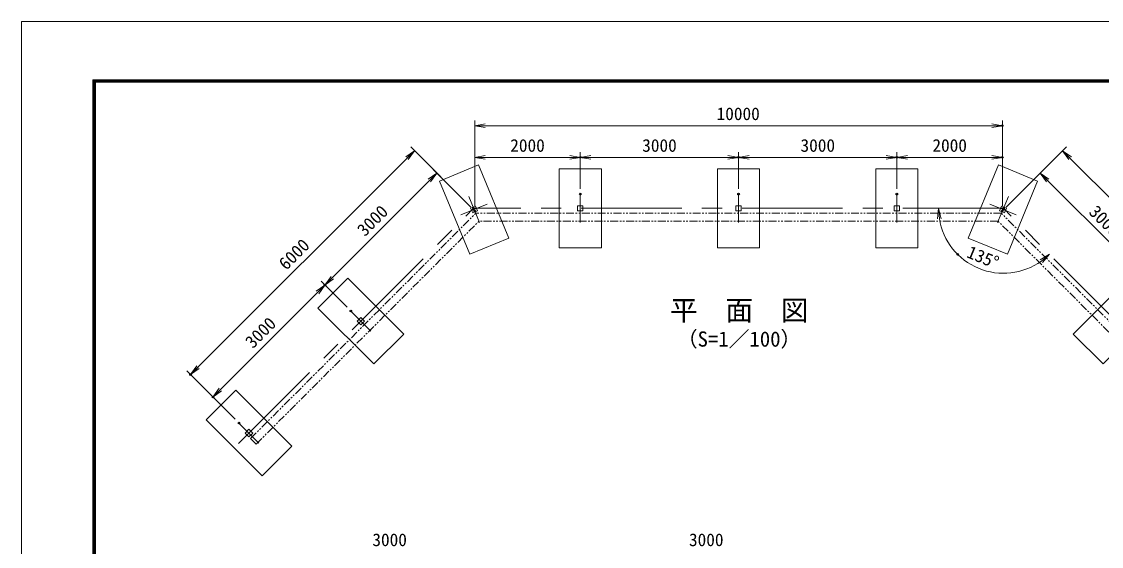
# Model space of a CAD drawing. Units: millimetres at full size, with parts at other scales. Extents: x -10500 to 10500, y -7425 to 7425.
# Drawn here: x -10500 to -269, y 2454 to 7425 of the extents above; entities that cross this region are included whole.
import ezdxf
from ezdxf.enums import TextEntityAlignment as Align

# ---------------------------------------------------------------- set-up
doc = ezdxf.new("R2010")
doc.units = ezdxf.units.MM
doc.header["$LTSCALE"] = 30
doc.header["$PDMODE"] = 32
doc.header["$PDSIZE"] = 15
doc.linetypes.add('USER1', pattern=[50.8, 31.75, -6.35, 6.35, -6.35])
doc.linetypes.add('USER2', pattern=[5, 2.5, -0.5, 0.5, -0.5, 0.5, -0.5])
for name, color, linetype, lineweight in [('0-0_D-STR1', 1, 'Continuous', 18), ('0-1_0', 7, 'Continuous', 18), ('0-2_D-BMK', 2, 'USER1', 13), ('0-5_D-STR4', 7, 'Continuous', 18), ('0-6_D-BGD', 7, 'Continuous', 18), ('0-7_D-STR-DIM', 7, 'Continuous', 13), ('0-B_D-TTL-TXT', 7, 'Continuous', 13), ('0-C_D-TTL', 7, 'Continuous', 18)]:
    doc.layers.add(name, color=color, linetype=linetype, lineweight=lineweight)
doc.layers.add('0-8_Defpoints', color=253, linetype='Continuous')
doc.styles.add('ＭＳ ゴシック', font='')
doc.styles.get('ＭＳ ゴシック').set_extended_font_data('MS Gothic')

# ---------------------------------------------------------------- blocks, each defined once
blk = doc.blocks.new('_Open')
at = {"layer": '0-1_0'}
blk.add_line((-30, 5), (0, 0), dxfattribs=at)
blk.add_lwpolyline([(-30, -5), (0, 0), (-30, 0)], dxfattribs=at)

msp = doc.modelspace()

# ---------------------------------------------------------------- linework, layer by layer
at = {"layer": '0-0_D-STR1'}
for points in [[(-6198.79, 5677.56), (-6179.66, 5631.37), (-6225.85, 5612.23), (-6244.98, 5658.43)], [(-5231.75, 5681.45), (-5231.75, 5631.45), (-5181.75, 5631.45), (-5181.75, 5681.45)], [(-3731.75, 5681.45), (-3731.75, 5631.45), (-3681.75, 5631.45), (-3681.75, 5681.45)], [(-2231.75, 5681.45), (-2231.75, 5631.45), (-2181.75, 5631.45), (-2181.75, 5681.45)], [(-1214.71, 5677.56), (-1233.84, 5631.37), (-1187.65, 5612.23), (-1168.51, 5658.43)], [(-7285.09, 4623.82), (-7249.73, 4588.46), (-7285.09, 4553.11), (-7320.44, 4588.46)], [(-8345.75, 3563.16), (-8310.39, 3527.8), (-8345.75, 3492.45), (-8381.1, 3527.8)]]:
    msp.add_lwpolyline(points, close=True, dxfattribs=at)
at = {"layer": '0-2_D-BMK'}
for p, q in [((-6263.82, 5769.22), (-6160.82, 5520.57)), ((-5206.75, 5791.02), (-5206.75, 5521.88)), ((-3706.75, 5791.02), (-3706.75, 5521.88)), ((-2206.75, 5791.02), (-2206.75, 5521.88)), ((-1149.68, 5769.22), (-1252.67, 5520.57)), ((-8445.24, 3428.31), (-6217.1, 5656.45)), ((-6087.99, 5696.4), (-6336.65, 5593.4)), ((-1325.5, 5696.4), (-1076.85, 5593.4)), ((-7380.24, 4683.62), (-7189.93, 4493.31)), ((-8440.9, 3622.96), (-8250.59, 3432.65))]:
    msp.add_line(p, q, dxfattribs=at)
msp.add_lwpolyline([(1031.74, 3428.31), (-1196.39, 5656.45), (-6217.1, 5656.45)], dxfattribs=at)
at = {"layer": '0-5_D-STR4'}
for points in [[(-6171.05, 6067.89), (-6540.6, 5914.82), (-6253.59, 5221.91), (-5884.04, 5374.98)], [(-1242.45, 6067.89), (-872.89, 5914.82), (-1159.91, 5221.91), (-1529.46, 5374.98)], [(-5406.75, 6031.45), (-5006.75, 6031.45), (-5006.75, 5281.45), (-5406.75, 5281.45)], [(-3906.75, 6031.45), (-3506.75, 6031.45), (-3506.75, 5281.45), (-3906.75, 5281.45)], [(-2406.75, 6031.45), (-2006.75, 6031.45), (-2006.75, 5281.45), (-2406.75, 5281.45)], [(-7408.83, 4995.05), (-7691.67, 4712.21), (-7161.34, 4181.88), (-6878.5, 4464.72)], [(-4.67, 4995.05), (278.18, 4712.21), (-252.15, 4181.88), (-535, 4464.72)], [(-8469.49, 3934.39), (-8752.33, 3651.55), (-8222, 3121.22), (-7939.16, 3404.06)]]:
    msp.add_lwpolyline(points, close=True, dxfattribs=at)
at = {"layer": '0-6_D-BGD', "linetype": 'USER2', "lineweight": 9}
for p, q in [((-8329.84, 3476.54), (-6197.43, 5608.95)), ((-8276.8, 3423.51), (-6166.36, 5533.95))]:
    msp.add_line(p, q, dxfattribs=at)
for points in [[(916.34, 3476.54), (-1216.07, 5608.95), (-6197.43, 5608.95)], [(863.31, 3423.51), (-1247.13, 5533.95), (-6166.36, 5533.95)]]:
    msp.add_lwpolyline(points, dxfattribs=at)
at = {"layer": '0-7_D-STR-DIM'}
for p, q in [((-6206.75, 5681.45), (-6206.75, 6488.92)), ((-1206.75, 5681.45), (-1206.75, 6488.92)), ((-6206.75, 6438.92), (-1206.75, 6438.92)), ((-6777.72, 6202.41), (-8899.04, 4081.09)), ((-6242.1, 5666.8), (-6813.07, 6237.77)), ((-6206.75, 5681.45), (-6206.75, 6188.92)), ((-6206.75, 6138.92), (-5206.75, 6138.92)), ((-5206.75, 5841.02), (-5206.75, 6188.92)), ((-5206.75, 5841.02), (-5206.75, 6188.92)), ((-5206.75, 6138.92), (-3706.75, 6138.92)), ((-3706.75, 5841.02), (-3706.75, 6188.92)), ((-3706.75, 5841.02), (-3706.75, 6188.92)), ((-3706.75, 6138.92), (-2206.75, 6138.92)), ((-2206.75, 5841.02), (-2206.75, 6188.92)), ((-2206.75, 5841.02), (-2206.75, 6188.92)), ((-2206.75, 6138.92), (-1206.75, 6138.92)), ((-1206.75, 5681.45), (-1206.75, 6188.92)), ((-1171.39, 5666.8), (-600.43, 6237.77)), ((-635.78, 6202.41), (1485.54, 4081.09)), ((-6565.58, 5990.28), (-7626.24, 4929.62)), ((-6242.1, 5666.8), (-6600.94, 6025.64)), ((-1171.39, 5666.8), (-812.56, 6025.64)), ((-847.91, 5990.28), (212.75, 4929.62)), ((-7626.24, 4929.62), (-8686.9, 3868.96)), ((-7415.6, 4718.97), (-7661.6, 4964.98)), ((-7415.6, 4718.97), (-7661.6, 4964.98)), ((-8476.26, 3658.31), (-8934.39, 4116.45)), ((-8476.26, 3658.31), (-8722.26, 3904.32)), ((-8329.84, 3476.54), (-8276.8, 3423.51))]:
    msp.add_line(p, q, dxfattribs=at)
msp.add_arc((-1196.39, 5656.45), 615.26, 189.32268, 305.67732, dxfattribs=at)
at = {"layer": '0-8_Defpoints'}
for p in [(-1206.75, 6438.92), (-5206.75, 6138.92), (-3706.75, 6138.92), (-2206.75, 6138.92), (-1206.75, 6138.92), (-5206.75, 5791.02), (-3706.75, 5791.02), (-2206.75, 5791.02), (-6217.1, 5656.45), (-6206.75, 5631.45), (-6206.75, 5631.45), (-6206.75, 5631.45), (-1206.75, 5631.45), (-1206.75, 5631.45), (-1206.75, 5631.45), (-1196.39, 5656.45), (-1631.45, 5221.39), (-7626.24, 4929.62), (-7380.24, 4683.62), (-8899.04, 4081.09), (-8686.9, 3868.96), (-8440.9, 3622.96), (-8440.9, 3622.96)]:
    msp.add_point(p, dxfattribs=at)
at = {"layer": '0-C_D-TTL', "color": 2}
msp.add_lwpolyline([(-10500, 7425), (10500, 7425), (10500, -7425), (-10500, -7425)], close=True, dxfattribs=at)
at = {"layer": '0-C_D-TTL'}
for points in [[(-9825, 6875), (9825, 6875), (9825, -6875), (-9825, -6875)], [(-9818.75, 6868.75), (9818.75, 6868.75), (9818.75, -6868.75), (-9818.75, -6868.75)], [(-9812.5, 6862.5), (9812.5, 6862.5), (9812.5, -6862.5), (-9812.5, -6862.5)], [(-9806.25, 6856.25), (9806.25, 6856.25), (9806.25, -6856.25), (-9806.25, -6856.25)], [(-9800, 6850), (9800, 6850), (9800, -6850), (-9800, -6850)]]:
    msp.add_lwpolyline(points, close=True, dxfattribs=at)

# ---------------------------------------------------------------- block references
at = {"layer": '0-7_D-STR-DIM', "xscale": 3.333333, "yscale": 3.333333}
for p, rotation in [((-6206.75, 6438.92), 180), ((-6777.72, 6202.41), 45), ((-6206.75, 6138.92), 180), ((-5206.75, 6138.92), 180), ((-3706.75, 6138.92), 180), ((-2206.75, 6138.92), 180), ((-635.78, 6202.41), 135), ((-6565.58, 5990.28), 45), ((-847.91, 5990.28), 135), ((-1811.66, 5656.45), 94.66134), ((-761.34, 5221.39), 40.33866), ((-7626.24, 4929.62), 45), ((-7626.24, 4929.62), 225), ((-8899.04, 4081.09), 225), ((-8686.9, 3868.96), 225)]:
    msp.add_blockref('_Open', p, dxfattribs=dict(at, rotation=rotation))
for p in [(-1206.75, 6438.92), (-5206.75, 6138.92), (-3706.75, 6138.92), (-2206.75, 6138.92), (-1206.75, 6138.92)]:
    msp.add_blockref('_Open', p, dxfattribs=at)

# ---------------------------------------------------------------- texts
at = {"layer": '0-7_D-STR-DIM', "style": 'ＭＳ ゴシック'}
for s, p in [('10000', (-3914.69, 6455.79)), ('2000', (-5869.92, 6155.79)), ('3000', (-4619.61, 6155.79)), ('3000', (-3119.61, 6155.79)), ('2000', (-1869.92, 6155.79)), ('3000', (-7176.45, 2420.56)), ('3000', (-4176.45, 2420.56))]:
    msp.add_text(s, height=120.3, dxfattribs=at).set_placement(p, align=Align.BOTTOM_LEFT)
for s, rotation, p in [('3000', 45, (-7223, 5356.72)), ('3000', 315, (-420.81, 5587.04)), ('6000', 45, (-7966.13, 5037.86)), ('135°', 337.5, (-1567.93, 5162.65)), ('3000', 45, (-8283.66, 4296.06))]:
    msp.add_text(s, height=120.3, rotation=rotation, dxfattribs=at).set_placement(p, align=Align.BOTTOM_LEFT)
at = {"layer": '0-B_D-TTL-TXT', "style": 'ＭＳ ゴシック'}
for s, height, p in [('平\u3000面\u3000図', 192.4, (-4356.5, 4535.96)), ('（S=1／100）', 144.3, (-4291.52, 4302.97))]:
    msp.add_text(s, height=height, dxfattribs=at).set_placement(p, align=Align.BOTTOM_LEFT)

doc.saveas('drawing.dxf')
